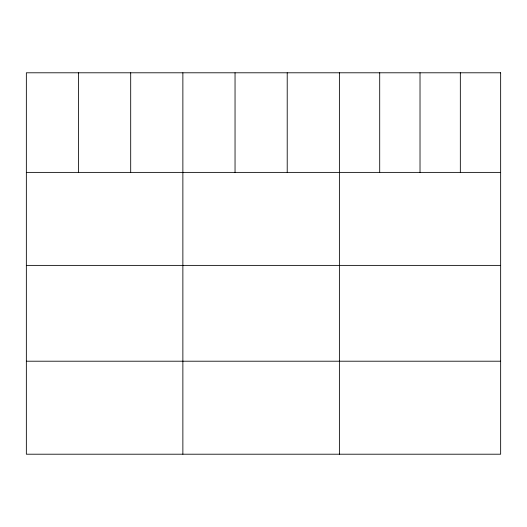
<?xml version="1.0" encoding="UTF-8"?>
<svg xmlns="http://www.w3.org/2000/svg" width="527" height="527" viewBox="0 0 527 527"><rect width="100%" height="100%" fill="white"/><g stroke="black" fill="none" stroke-linecap="round" stroke-linejoin="round"><path stroke-width="0.79" d="M26.35 172.382L500.65 172.382M26.35 265.384L500.65 265.384M26.35 361.206L500.65 361.206M460.334 72.792L460.334 172.382M420.019 72.792L420.019 172.382M379.703 72.792L379.703 172.382M339.388 72.792L339.388 454.208M287.215 72.792L287.215 172.382M235.042 72.792L235.042 172.382M182.869 72.792L182.869 454.208M130.696 72.792L130.696 172.382M78.523 72.792L78.523 172.382M500.65 72.792L26.35 72.792L26.35 454.208L500.65 454.208L500.65 72.792"/></g></svg>
